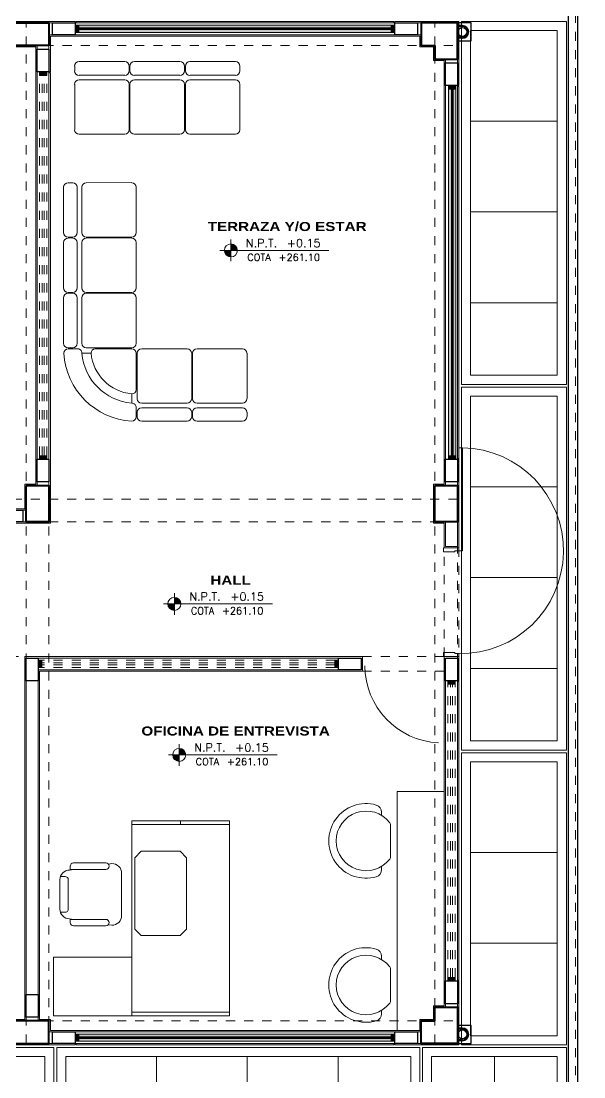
# Model space of a CAD drawing. Header units: metres. Extents: x 349703 to 349913, y 9282546 to 9282694.
# Drawn here: x 349738.87 to 349745.07, y 9282643.71 to 9282655.35 of the extents above; entities that cross this region are included whole.
import ezdxf
from ezdxf.enums import TextEntityAlignment as Align

# ---------------------------------------------------------------- set-up
doc = ezdxf.new("R2010")
doc.units = ezdxf.units.M
doc.header["$LTSCALE"] = 0.25
for name, pattern in [('01 nivel$0$HIDDEN2', [0.1875, 0.125, -0.0625]), ('B. SUM 2$0$HIDDEN', [0.375, 0.25, -0.125]), ('DASHED2', [0.762, 0.635, -0.127])]:
    doc.linetypes.add(name, pattern=pattern)
for name, color, linetype, lineweight in [('0_VANOS', 30, 'Continuous', 9), ('ARQ-FONDO', 253, 'CONTINUOUS', 9), ('CUNETAS-RED', 5, 'CONTINUOUS', 18)]:
    doc.layers.add(name, color=color, linetype=linetype, lineweight=lineweight)
doc.styles.add('MOYO2', font='arialbd.ttf', dxfattribs={"width": 1.2})
doc.styles.add('TM-DIM', font='romans.shx')

# ---------------------------------------------------------------- blocks, each defined once
blk = doc.blocks.new('COLUMNAS CENTRALES')
at = {"layer": 'ARQ-FONDO', "lineweight": 40}
for points in [[(-59533.969, 35130.333), (-59533.569, 35130.333), (-59533.569, 35130.083), (-59533.969, 35130.083)], [(-59529.319, 35130.083), (-59529.319, 35129.933), (-59529.069, 35129.933), (-59529.069, 35130.333), (-59529.469, 35130.333), (-59529.469, 35130.083)], [(-59533.819, 35125.233), (-59533.569, 35125.233), (-59533.569, 35124.833), (-59533.819, 35124.833)], [(-59529.319, 35125.233), (-59529.069, 35125.233), (-59529.069, 35124.833), (-59529.319, 35124.833)], [(-59529.319, 35119.333), (-59529.319, 35119.483), (-59529.069, 35119.483), (-59529.069, 35119.083), (-59529.469, 35119.083), (-59529.469, 35119.333)], [(-59533.969, 35119.083), (-59533.569, 35119.083), (-59533.569, 35119.333), (-59533.969, 35119.333)]]:
    blk.add_lwpolyline(points, close=True, dxfattribs=at)
blk = doc.blocks.new('MOBILIARIO ESTAR')
at = {"layer": 'ARQ-FONDO', "linetype": 'Continuous', "lineweight": 5}
for p, q in [((3923.476, 1582.712), (3922.977, 1582.712)), ((3924.086, 1582.712), (3923.585, 1582.712)), ((3922.926, 1582.661), (3922.926, 1582.612)), ((3923.527, 1582.612), (3923.527, 1582.661)), ((3923.536, 1582.661), (3923.536, 1582.612)), ((3924.135, 1582.612), (3924.135, 1582.661)), ((3924.146, 1582.562), (3924.146, 1582.661)), ((3922.926, 1582.462), (3922.926, 1581.961)), ((3922.977, 1582.562), (3923.476, 1582.562)), ((3923.476, 1582.511), (3922.977, 1582.511)), ((3923.527, 1581.961), (3923.527, 1582.462)), ((3923.536, 1582.462), (3923.536, 1581.961)), ((3923.585, 1582.562), (3924.086, 1582.562)), ((3924.086, 1582.511), (3923.585, 1582.511)), ((3924.135, 1581.961), (3924.135, 1582.462)), ((3924.196, 1582.409), (3924.196, 1582.509)), ((3924.146, 1581.961), (3924.146, 1582.361)), ((3922.977, 1581.912), (3923.476, 1581.912)), ((3923.585, 1581.912), (3924.086, 1581.912)), ((3924.596, 1581.912), (3924.196, 1581.912)), ((3924.196, 1581.901), (3924.697, 1581.901)), ((3924.744, 1581.961), (3924.644, 1581.961)), ((3924.896, 1581.912), (3924.797, 1581.912)), ((3924.846, 1581.901), (3924.896, 1581.901)), ((3924.146, 1581.35), (3924.146, 1581.851)), ((3924.746, 1581.851), (3924.746, 1581.35)), ((3924.797, 1581.35), (3924.797, 1581.851)), ((3924.947, 1581.851), (3924.947, 1581.35)), ((3924.697, 1581.301), (3924.196, 1581.301)), ((3924.896, 1581.301), (3924.846, 1581.301)), ((3924.146, 1580.742), (3924.146, 1581.241)), ((3924.196, 1581.292), (3924.697, 1581.292)), ((3924.746, 1581.241), (3924.746, 1580.742)), ((3924.797, 1580.742), (3924.797, 1581.241)), ((3924.846, 1581.292), (3924.896, 1581.292)), ((3924.947, 1581.241), (3924.947, 1580.742)), ((3924.146, 1580.131), (3924.146, 1580.63)), ((3924.697, 1580.691), (3924.196, 1580.691)), ((3924.196, 1580.682), (3924.697, 1580.682)), ((3924.746, 1580.63), (3924.746, 1580.131)), ((3924.797, 1580.131), (3924.797, 1580.63)), ((3924.896, 1580.691), (3924.846, 1580.691)), ((3924.846, 1580.682), (3924.896, 1580.682)), ((3924.947, 1580.63), (3924.947, 1580.131)), ((3924.697, 1580.082), (3924.196, 1580.08)), ((3924.896, 1580.082), (3924.846, 1580.082)), ((3923.004, 1578.998), (3923.004, 1579.497)), ((3923.055, 1579.548), (3923.554, 1579.548)), ((3923.605, 1579.497), (3923.605, 1578.998)), ((3923.615, 1578.998), (3923.615, 1579.497)), ((3923.666, 1579.548), (3924.165, 1579.548)), ((3924.216, 1579.497), (3924.216, 1578.998)), ((3924.225, 1578.998), (3924.225, 1579.497)), ((3924.274, 1579.548), (3924.775, 1579.548)), ((3924.825, 1579.497), (3924.825, 1578.998)), ((3923.554, 1578.947), (3923.055, 1578.947)), ((3923.055, 1578.898), (3923.554, 1578.898)), ((3924.165, 1578.947), (3923.666, 1578.947)), ((3923.666, 1578.898), (3924.165, 1578.898)), ((3924.775, 1578.947), (3924.274, 1578.947)), ((3924.274, 1578.898), (3924.775, 1578.898)), ((3923.004, 1578.797), (3923.004, 1578.848)), ((3923.554, 1578.748), (3923.055, 1578.748)), ((3923.605, 1578.848), (3923.605, 1578.797)), ((3923.615, 1578.797), (3923.615, 1578.848)), ((3924.165, 1578.748), (3923.666, 1578.748)), ((3924.216, 1578.848), (3924.216, 1578.797)), ((3924.225, 1578.797), (3924.225, 1578.848)), ((3924.775, 1578.748), (3924.274, 1578.748)), ((3924.825, 1578.848), (3924.825, 1578.797))]:
    blk.add_line(p, q, dxfattribs=at)
for points in [[(3922.978, 1582.712), (3922.95, 1582.712), (3922.927, 1582.69), (3922.927, 1582.662)], [(3923.527, 1582.662), (3923.527, 1582.69), (3923.504, 1582.712), (3923.477, 1582.712)], [(3923.586, 1582.712), (3923.559, 1582.712), (3923.536, 1582.69), (3923.536, 1582.662)], [(3924.137, 1582.662), (3924.137, 1582.69), (3924.115, 1582.712), (3924.087, 1582.712)], [(3924.197, 1582.71), (3924.17, 1582.71), (3924.147, 1582.689), (3924.146, 1582.662)], [(3924.945, 1581.962), (3924.92, 1582.365), (3924.6, 1582.685), (3924.197, 1582.711)], [(3922.927, 1582.612), (3922.927, 1582.585), (3922.95, 1582.562), (3922.978, 1582.562)], [(3923.477, 1582.562), (3923.504, 1582.562), (3923.527, 1582.585), (3923.527, 1582.612)], [(3923.536, 1582.612), (3923.536, 1582.585), (3923.559, 1582.562), (3923.586, 1582.562)], [(3924.087, 1582.562), (3924.115, 1582.562), (3924.137, 1582.585), (3924.137, 1582.612)], [(3922.978, 1582.513), (3922.95, 1582.513), (3922.927, 1582.49), (3922.927, 1582.463)], [(3923.527, 1582.463), (3923.527, 1582.49), (3923.504, 1582.513), (3923.477, 1582.513)], [(3923.586, 1582.513), (3923.559, 1582.513), (3923.536, 1582.49), (3923.536, 1582.463)], [(3924.137, 1582.463), (3924.137, 1582.49), (3924.115, 1582.513), (3924.087, 1582.513)], [(3924.146, 1582.563), (3924.146, 1582.55), (3924.151, 1582.536), (3924.16, 1582.526)], [(3924.16, 1582.526), (3924.17, 1582.517), (3924.183, 1582.511), (3924.197, 1582.511)], [(3924.746, 1581.962), (3924.721, 1582.255), (3924.489, 1582.486), (3924.197, 1582.511)], [(3924.197, 1582.411), (3924.17, 1582.411), (3924.148, 1582.39), (3924.147, 1582.363)], [(3924.645, 1581.962), (3924.621, 1582.199), (3924.434, 1582.386), (3924.197, 1582.41)], [(3922.927, 1581.962), (3922.927, 1581.934), (3922.95, 1581.912), (3922.978, 1581.912)], [(3923.477, 1581.912), (3923.504, 1581.912), (3923.527, 1581.934), (3923.527, 1581.962)], [(3923.536, 1581.962), (3923.536, 1581.934), (3923.559, 1581.912), (3923.586, 1581.912)], [(3924.087, 1581.912), (3924.115, 1581.912), (3924.137, 1581.934), (3924.137, 1581.962)], [(3924.146, 1581.962), (3924.146, 1581.934), (3924.169, 1581.912), (3924.197, 1581.912)], [(3924.197, 1581.902), (3924.169, 1581.902), (3924.146, 1581.88), (3924.146, 1581.852)], [(3924.598, 1581.912), (3924.625, 1581.913), (3924.645, 1581.935), (3924.645, 1581.962)], [(3924.748, 1581.852), (3924.748, 1581.88), (3924.725, 1581.902), (3924.697, 1581.902)], [(3924.746, 1581.962), (3924.746, 1581.948), (3924.751, 1581.935), (3924.761, 1581.926)], [(3924.761, 1581.926), (3924.771, 1581.916), (3924.784, 1581.911), (3924.798, 1581.912)], [(3924.847, 1581.902), (3924.82, 1581.902), (3924.797, 1581.88), (3924.797, 1581.852)], [(3924.897, 1581.912), (3924.924, 1581.912), (3924.945, 1581.935), (3924.945, 1581.962)], [(3924.947, 1581.852), (3924.947, 1581.88), (3924.924, 1581.902), (3924.897, 1581.902)], [(3924.146, 1581.351), (3924.146, 1581.324), (3924.169, 1581.301), (3924.197, 1581.301)], [(3924.697, 1581.301), (3924.725, 1581.301), (3924.748, 1581.324), (3924.748, 1581.351)], [(3924.797, 1581.351), (3924.797, 1581.324), (3924.82, 1581.301), (3924.847, 1581.301)], [(3924.897, 1581.301), (3924.924, 1581.301), (3924.947, 1581.324), (3924.947, 1581.351)], [(3924.197, 1581.292), (3924.169, 1581.292), (3924.146, 1581.269), (3924.146, 1581.242)], [(3924.748, 1581.242), (3924.748, 1581.269), (3924.725, 1581.292), (3924.697, 1581.292)], [(3924.847, 1581.292), (3924.82, 1581.292), (3924.797, 1581.269), (3924.797, 1581.242)], [(3924.947, 1581.242), (3924.947, 1581.269), (3924.924, 1581.292), (3924.897, 1581.292)], [(3924.146, 1580.743), (3924.146, 1580.715), (3924.169, 1580.692), (3924.197, 1580.692)], [(3924.697, 1580.692), (3924.725, 1580.692), (3924.748, 1580.715), (3924.748, 1580.743)], [(3924.797, 1580.743), (3924.797, 1580.715), (3924.82, 1580.692), (3924.847, 1580.692)], [(3924.897, 1580.692), (3924.924, 1580.692), (3924.947, 1580.715), (3924.947, 1580.743)], [(3924.197, 1580.682), (3924.169, 1580.682), (3924.146, 1580.659), (3924.146, 1580.631)], [(3924.748, 1580.631), (3924.748, 1580.659), (3924.725, 1580.682), (3924.697, 1580.682)], [(3924.847, 1580.682), (3924.82, 1580.682), (3924.797, 1580.659), (3924.797, 1580.631)], [(3924.947, 1580.631), (3924.947, 1580.659), (3924.924, 1580.682), (3924.897, 1580.682)], [(3924.146, 1580.132), (3924.146, 1580.105), (3924.169, 1580.082), (3924.197, 1580.082)], [(3924.697, 1580.082), (3924.725, 1580.082), (3924.748, 1580.105), (3924.748, 1580.132)], [(3924.797, 1580.132), (3924.797, 1580.105), (3924.82, 1580.082), (3924.847, 1580.082)], [(3924.897, 1580.082), (3924.924, 1580.082), (3924.947, 1580.105), (3924.947, 1580.132)], [(3923.056, 1579.548), (3923.028, 1579.548), (3923.006, 1579.526), (3923.006, 1579.498)], [(3923.605, 1579.498), (3923.605, 1579.526), (3923.583, 1579.548), (3923.555, 1579.548)], [(3923.667, 1579.548), (3923.639, 1579.548), (3923.616, 1579.526), (3923.616, 1579.498)], [(3924.216, 1579.498), (3924.216, 1579.526), (3924.193, 1579.548), (3924.166, 1579.548)], [(3924.275, 1579.548), (3924.248, 1579.548), (3924.225, 1579.526), (3924.225, 1579.498)], [(3924.826, 1579.498), (3924.826, 1579.526), (3924.804, 1579.548), (3924.776, 1579.548)], [(3923.006, 1578.999), (3923.006, 1578.971), (3923.028, 1578.949), (3923.056, 1578.949)], [(3923.555, 1578.949), (3923.583, 1578.949), (3923.605, 1578.971), (3923.605, 1578.999)], [(3923.616, 1578.999), (3923.616, 1578.971), (3923.639, 1578.949), (3923.667, 1578.949)], [(3924.166, 1578.949), (3924.193, 1578.949), (3924.216, 1578.971), (3924.216, 1578.999)], [(3924.225, 1578.999), (3924.225, 1578.971), (3924.248, 1578.949), (3924.275, 1578.949)], [(3924.776, 1578.949), (3924.804, 1578.949), (3924.826, 1578.971), (3924.826, 1578.999)], [(3923.056, 1578.9), (3923.028, 1578.9), (3923.006, 1578.877), (3923.006, 1578.849)], [(3923.605, 1578.849), (3923.605, 1578.877), (3923.583, 1578.9), (3923.555, 1578.9)], [(3923.667, 1578.9), (3923.639, 1578.9), (3923.616, 1578.877), (3923.616, 1578.849)], [(3924.216, 1578.849), (3924.216, 1578.877), (3924.193, 1578.9), (3924.166, 1578.9)], [(3924.275, 1578.9), (3924.248, 1578.9), (3924.225, 1578.877), (3924.225, 1578.849)], [(3924.826, 1578.849), (3924.826, 1578.877), (3924.804, 1578.9), (3924.776, 1578.9)], [(3923.006, 1578.798), (3923.006, 1578.77), (3923.028, 1578.748), (3923.056, 1578.748)], [(3923.555, 1578.748), (3923.583, 1578.748), (3923.605, 1578.77), (3923.605, 1578.798)], [(3923.616, 1578.798), (3923.616, 1578.77), (3923.639, 1578.748), (3923.667, 1578.748)], [(3924.166, 1578.748), (3924.193, 1578.748), (3924.216, 1578.77), (3924.216, 1578.798)], [(3924.225, 1578.798), (3924.225, 1578.77), (3924.248, 1578.748), (3924.275, 1578.748)], [(3924.776, 1578.748), (3924.804, 1578.748), (3924.826, 1578.77), (3924.826, 1578.798)]]:
    blk.add_open_spline(points, degree=3, dxfattribs=at)
blk = doc.blocks.new('A$C1906664A')
at = {"layer": 'ARQ-FONDO'}
for points in [[(1.13, 54.14), (58.88, 54.14), (58.88, 24.14), (1.13, 24.14), (1.13, 54.14), (1.13, 39.14), (0, 39.14), (0, 54.14)], [(0, 24.14), (1.13, 24.14), (1.13, 54.14), (0, 54.14)], [(60, 24.14), (58.88, 24.14), (58.88, 54.14), (60, 54.14)], [(9.38, 27), (9.38, 38.99), (11.38, 40.99), (33.36, 40.99), (35.36, 38.99), (35.36, 27), (33.36, 25), (11.38, 25)]]:
    blk.add_lwpolyline(points, close=True, dxfattribs=at)
blk.add_lwpolyline([(60, 24.14), (60, 0), (42.03, 0), (42.03, 24.14)], dxfattribs=at)
for points in [[(13.35, 16.9), (13.18, 17.99, -0.414214), (16.18, 20.99), (29.18, 20.99, -0.414214), (32.18, 17.99), (32.01, 16.9)], [(15, 6.16), (15.18, 4.99, 0.414214), (18.18, 1.99), (27.18, 1.99, 0.414214), (30.18, 4.99), (30.36, 6.16)], [(28.18, 2.16), (28.18, 3.57, 0.414214), (27.18, 4.57), (18.18, 4.57, 0.414214), (17.18, 3.57), (17.18, 2.16)]]:
    blk.add_lwpolyline(points, format="xyb", dxfattribs=at)
for points in [[(15, 5.14), (14, 5.14, -0.414214), (13, 6.14), (13, 16.14, -1), (15, 16.14)], [(32.36, 6.14), (32.36, 16.14, 1), (30.36, 16.14), (30.36, 5.14), (31.36, 5.14, 0.414214)]]:
    blk.add_lwpolyline(points, format="xyb", close=True, dxfattribs=at)
blk = doc.blocks.new('A$C50E76ADC')
at = {"layer": 'ARQ-FONDO', "linetype": 'Continuous'}
for p, q in [((68.2, 82.5), (98.2, 82.5)), ((565.5, 82.5), (595.5, 82.5)), ((190, 0), (473.7, 0))]:
    blk.add_line(p, q, dxfattribs=at)
for centre, radius, start, end in [((331.9, 225.9), 342.6, 344.15437, 195.84563), ((331.9, 225.9), 274.1, 307.51727, 232.48273), ((68.2, 151.1), 68.5, 195.84563, 270), ((595.5, 151.1), 68.5, 270, 344.15437), ((190, 41.1), 41.1, 232.48273, 270), ((473.7, 41.1), 41.1, 270, 307.51727)]:
    blk.add_arc(centre, radius, start, end, dxfattribs=at)
blk = doc.blocks.new('*U933')
blk.add_arc((0.022, 0.048), 0.853, 0.1579, 87.0814)
blk = doc.blocks.new('*U678')
at = {"linetype": 'Continuous', "lineweight": 0, "true_color": 0xbebebe}
for points in [[(3037.252, 1360.543), (3037.212, 1360.543), (3037.212, 1360.463), (3037.252, 1360.463)], [(3040.732, 1360.543), (3040.692, 1360.543), (3040.692, 1360.463), (3040.732, 1360.463)]]:
    blk.add_hatch(color=9, dxfattribs=at).paths.add_polyline_path(points)
at = {"true_color": 0xffffff}
h = blk.add_hatch(color=7, dxfattribs=at)
h.dxf.hatch_style = 1
h.paths.add_polyline_path([(3040.692, 1360.463), (3040.692, 1360.543), (3037.252, 1360.543), (3037.252, 1360.463)])
at = {"layer": '0_VANOS', "linetype": 'Continuous'}
for p, q in [((3037.252, 1360.513), (3040.692, 1360.513)), ((3037.252, 1360.503), (3040.692, 1360.503)), ((3037.252, 1360.493), (3040.692, 1360.493))]:
    blk.add_line(p, q, dxfattribs=at)
for points in [[(3037.212, 1360.543), (3037.212, 1360.463), (3037.252, 1360.463), (3037.252, 1360.543)], [(3037.252, 1360.543), (3040.692, 1360.543), (3040.692, 1360.463), (3037.252, 1360.463)], [(3040.692, 1360.543), (3040.692, 1360.463), (3040.732, 1360.463), (3040.732, 1360.543)]]:
    blk.add_lwpolyline(points, close=True, dxfattribs=at)
blk = doc.blocks.new('*U679')
at = {"linetype": 'Continuous', "lineweight": 0, "true_color": 0xbebebe}
for points in [[(3037.252, 1360.543), (3037.212, 1360.543), (3037.212, 1360.463), (3037.252, 1360.463)], [(3041.332, 1360.543), (3041.292, 1360.543), (3041.292, 1360.463), (3041.332, 1360.463)]]:
    blk.add_hatch(color=9, dxfattribs=at).paths.add_polyline_path(points)
at = {"true_color": 0xffffff}
h = blk.add_hatch(color=7, dxfattribs=at)
h.dxf.hatch_style = 1
h.paths.add_polyline_path([(3041.292, 1360.463), (3041.292, 1360.543), (3037.252, 1360.543), (3037.252, 1360.463)])
at = {"layer": '0_VANOS', "linetype": 'Continuous'}
for p, q in [((3037.252, 1360.513), (3041.292, 1360.513)), ((3037.252, 1360.503), (3041.292, 1360.503)), ((3037.252, 1360.493), (3041.292, 1360.493))]:
    blk.add_line(p, q, dxfattribs=at)
for points in [[(3037.212, 1360.543), (3037.212, 1360.463), (3037.252, 1360.463), (3037.252, 1360.543)], [(3037.252, 1360.543), (3041.292, 1360.543), (3041.292, 1360.463), (3037.252, 1360.463)], [(3041.292, 1360.543), (3041.292, 1360.463), (3041.332, 1360.463), (3041.332, 1360.543)]]:
    blk.add_lwpolyline(points, close=True, dxfattribs=at)
blk = doc.blocks.new('*U688')
at = {"linetype": 'Continuous', "true_color": 0xbebebe}
for points in [[(3032.131, 1351.189), (3032.131, 1351.269), (3032.171, 1351.269), (3032.171, 1351.189)], [(3036.361, 1351.189), (3036.361, 1351.269), (3036.401, 1351.269), (3036.401, 1351.189)]]:
    blk.add_hatch(color=9, dxfattribs=at).paths.add_polyline_path(points)
at = {"layer": '0_VANOS', "linetype": 'Continuous'}
for p, q in [((3032.131, 1351.269), (3032.171, 1351.269)), ((3032.131, 1351.269), (3032.131, 1351.189)), ((3032.171, 1351.269), (3032.171, 1351.189)), ((3036.361, 1351.189), (3036.361, 1351.269)), ((3036.361, 1351.269), (3036.401, 1351.269)), ((3036.401, 1351.269), (3036.401, 1351.189)), ((3032.171, 1351.189), (3032.131, 1351.189)), ((3036.401, 1351.189), (3036.361, 1351.189))]:
    blk.add_line(p, q, dxfattribs=at)
at = {"layer": '0_VANOS', "linetype": '01 nivel$0$HIDDEN2', "ltscale": 0.5}
for p, q in [((3032.171, 1351.269), (3036.361, 1351.269)), ((3032.171, 1351.239), (3036.361, 1351.239)), ((3032.171, 1351.219), (3036.361, 1351.219)), ((3032.171, 1351.189), (3036.361, 1351.189))]:
    blk.add_line(p, q, dxfattribs=at)
at = {"layer": '0_VANOS', "linetype": '01 nivel$0$HIDDEN2'}
blk.add_line((3036.361, 1351.269), (3036.401, 1351.269), dxfattribs=at)
blk = doc.blocks.new('*U689')
at = {"linetype": 'Continuous', "true_color": 0xbebebe}
for points in [[(3032.131, 1351.189), (3032.131, 1351.269), (3032.171, 1351.269), (3032.171, 1351.189)], [(3035.401, 1351.189), (3035.401, 1351.269), (3035.441, 1351.269), (3035.441, 1351.189)]]:
    blk.add_hatch(color=9, dxfattribs=at).paths.add_polyline_path(points)
at = {"layer": '0_VANOS', "linetype": 'Continuous'}
for p, q in [((3032.131, 1351.269), (3032.171, 1351.269)), ((3032.131, 1351.269), (3032.131, 1351.189)), ((3032.171, 1351.269), (3032.171, 1351.189)), ((3035.401, 1351.189), (3035.401, 1351.269)), ((3035.401, 1351.269), (3035.441, 1351.269)), ((3035.441, 1351.269), (3035.441, 1351.189)), ((3032.171, 1351.189), (3032.131, 1351.189)), ((3035.441, 1351.189), (3035.401, 1351.189))]:
    blk.add_line(p, q, dxfattribs=at)
at = {"layer": '0_VANOS', "linetype": '01 nivel$0$HIDDEN2', "ltscale": 0.5}
for p, q in [((3032.171, 1351.269), (3035.401, 1351.269)), ((3032.171, 1351.239), (3035.401, 1351.239)), ((3032.171, 1351.219), (3035.401, 1351.219)), ((3032.171, 1351.189), (3035.401, 1351.189))]:
    blk.add_line(p, q, dxfattribs=at)
at = {"layer": '0_VANOS', "linetype": '01 nivel$0$HIDDEN2'}
blk.add_line((3035.401, 1351.269), (3035.441, 1351.269), dxfattribs=at)
blk = doc.blocks.new('*U690')
at = {"linetype": 'Continuous', "true_color": 0xbebebe}
for points in [[(3032.131, 1351.189), (3032.131, 1351.269), (3032.171, 1351.269), (3032.171, 1351.189)], [(3035.401, 1351.189), (3035.401, 1351.269), (3035.441, 1351.269), (3035.441, 1351.189)]]:
    blk.add_hatch(color=9, dxfattribs=at).paths.add_polyline_path(points)
at = {"layer": '0_VANOS', "linetype": 'Continuous'}
for p, q in [((3032.131, 1351.269), (3032.171, 1351.269)), ((3032.131, 1351.269), (3032.131, 1351.189)), ((3032.171, 1351.269), (3032.171, 1351.189)), ((3035.401, 1351.189), (3035.401, 1351.269)), ((3035.401, 1351.269), (3035.441, 1351.269)), ((3035.441, 1351.269), (3035.441, 1351.189)), ((3032.171, 1351.189), (3032.131, 1351.189)), ((3035.441, 1351.189), (3035.401, 1351.189))]:
    blk.add_line(p, q, dxfattribs=at)
at = {"layer": '0_VANOS', "linetype": '01 nivel$0$HIDDEN2', "ltscale": 0.5}
for p, q in [((3032.171, 1351.269), (3035.401, 1351.269)), ((3032.171, 1351.239), (3035.401, 1351.239)), ((3032.171, 1351.219), (3035.401, 1351.219)), ((3032.171, 1351.189), (3035.401, 1351.189))]:
    blk.add_line(p, q, dxfattribs=at)
at = {"layer": '0_VANOS', "linetype": '01 nivel$0$HIDDEN2'}
blk.add_line((3035.401, 1351.269), (3035.441, 1351.269), dxfattribs=at)
blk = doc.blocks.new('PUERTA 01')
at = {"layer": 'ARQ-FONDO', "ltscale": 0.025}
for p, q in [((139.207, 49.005), (139.054, 49.005)), ((139.094, 48.975), (139.054, 48.975)), ((139.207, 48.965), (139.094, 48.965)), ((139.207, 48.965), (139.207, 49.005)), ((139.094, 47.935), (139.016, 47.935)), ((139.016, 47.935), (139.016, 46.895)), ((139.054, 47.935), (139.054, 46.895)), ((139.207, 47.945), (139.094, 47.945)), ((139.094, 47.945), (139.094, 47.935)), ((139.207, 47.905), (139.207, 47.945)), ((139.054, 46.895), (139.016, 46.895))]:
    blk.add_line(p, q, dxfattribs=at)
at = {"layer": 'ARQ-FONDO'}
for p, q in [((139.054, 49.005), (139.054, 48.975)), ((139.094, 48.975), (139.094, 48.965)), ((139.207, 47.905), (139.054, 47.905))]:
    blk.add_line(p, q, dxfattribs=at)
blk.add_arc((139.037, 47.935), 1.04, 89.042, 268.8649, dxfattribs=at)
blk = doc.blocks.new('MODULO 5 A 11 NUEVO')
at = {"layer": 'ARQ-FONDO'}
for points in [[(350765.797, 9282631.715), (350766.237, 9282631.715)], [(350766.237, 9282631.715), (350766.512, 9282631.715), (350766.512, 9282631.57)], [(350766.522, 9282631.7), (350766.522, 9282631.715), (350770.022, 9282631.715), (350770.022, 9282631.7)], [(350770.032, 9282631.57), (350770.032, 9282631.715), (350770.297, 9282631.715)], [(350770.297, 9282631.715), (350770.737, 9282631.715), (350770.737, 9282631.275)], [(350766.077, 9282631.15), (350766.077, 9282631.435), (350765.807, 9282631.435), (350765.807, 9282631.555), (350765.532, 9282631.555)], [(350766.522, 9282631.555), (350766.237, 9282631.555), (350766.237, 9282631.435)], [(350770.032, 9282631.555), (350766.522, 9282631.555)], [(350770.577, 9282631), (350770.577, 9282631.285), (350770.457, 9282631.285), (350770.457, 9282631.435), (350770.307, 9282631.435), (350770.307, 9282631.555), (350770.032, 9282631.555)], [(350766.237, 9282631.435), (350766.237, 9282631.16), (350766.092, 9282631.16)], [(350770.737, 9282631.275), (350770.737, 9282631.01), (350770.592, 9282631.01)], [(350766.077, 9282626.905), (350766.077, 9282631.15)], [(350766.222, 9282631.15), (350766.237, 9282631.15), (350766.237, 9282626.905)], [(350770.577, 9282626.89), (350770.577, 9282631)], [(350770.722, 9282631), (350770.737, 9282631), (350770.737, 9282626.9), (350770.722, 9282626.9)], [(350765.947, 9282626.185), (350765.682, 9282626.185), (350765.682, 9282626.345), (350765.957, 9282626.345), (350765.957, 9282626.615), (350766.077, 9282626.615), (350766.077, 9282626.905)], [(350766.237, 9282626.905), (350766.237, 9282626.615)], [(350770.577, 9282626.185), (350770.457, 9282626.185), (350770.457, 9282626.615), (350770.577, 9282626.615), (350770.577, 9282626.89)], [(350770.592, 9282626.89), (350770.737, 9282626.89), (350770.737, 9282626.615)], [(350766.237, 9282626.615), (350766.237, 9282626.185), (350765.947, 9282626.185)], [(350770.737, 9282626.615), (350770.737, 9282626.2)], [(350770.577, 9282626.2), (350770.722, 9282626.2)], [(350770.737, 9282626.2), (350770.737, 9282626.2), (350770.737, 9282625.915), (350770.577, 9282625.915), (350770.577, 9282626.185)], [(350765.957, 9282624.45), (350765.957, 9282624.45), (350765.957, 9282624.715), (350766.117, 9282624.715)], [(350766.117, 9282624.715), (350769.412, 9282624.715)], [(350769.412, 9282624.715), (350769.677, 9282624.715), (350769.677, 9282624.555), (350769.412, 9282624.555)], [(350769.412, 9282624.7), (350769.412, 9282624.57)], [(350770.577, 9282624.44), (350770.577, 9282624.715), (350770.737, 9282624.715), (350770.737, 9282624.45), (350770.592, 9282624.45)], [(350769.412, 9282624.555), (350766.117, 9282624.555), (350766.117, 9282624.45)], [(350765.522, 9282620.595), (350765.807, 9282620.595), (350765.807, 9282620.715), (350765.957, 9282620.715), (350765.957, 9282624.45)], [(350765.972, 9282624.45), (350766.102, 9282624.45)], [(350766.117, 9282624.45), (350766.117, 9282620.99)], [(350770.577, 9282621.14), (350770.577, 9282624.44)], [(350770.722, 9282624.44), (350770.737, 9282624.44), (350770.737, 9282621.15), (350770.722, 9282621.15)], [(350770.577, 9282623.227), (350770.057, 9282623.227), (350770.057, 9282620.595)], [(350770.022, 9282620.595), (350770.307, 9282620.595), (350770.307, 9282620.715), (350770.457, 9282620.715), (350770.457, 9282620.865), (350770.577, 9282620.865), (350770.577, 9282621.14)], [(350770.592, 9282621.14), (350770.737, 9282621.14), (350770.737, 9282620.865)], [(350766.102, 9282620.99), (350765.972, 9282620.99)], [(350766.117, 9282620.99), (350766.117, 9282620.99), (350766.117, 9282620.715), (350766.237, 9282620.715), (350766.237, 9282620.595), (350766.512, 9282620.595)], [(350770.737, 9282620.865), (350770.737, 9282620.435), (350770.307, 9282620.435)], [(350766.512, 9282620.595), (350770.022, 9282620.595)], [(350766.512, 9282620.58), (350766.512, 9282620.435), (350765.797, 9282620.435)], [(350770.307, 9282620.435), (350770.032, 9282620.435), (350770.032, 9282620.58)], [(350770.022, 9282620.45), (350770.022, 9282620.435), (350766.522, 9282620.435), (350766.522, 9282620.45)]]:
    blk.add_lwpolyline(points, dxfattribs=at)
for points in [[(350766.262, 9282631.7), (350766.222, 9282631.7), (350766.222, 9282631.57), (350766.262, 9282631.57)], [(350766.512, 9282631.7), (350770.032, 9282631.7), (350770.032, 9282631.57), (350766.512, 9282631.57)], [(350770.322, 9282631.7), (350770.282, 9282631.7), (350770.282, 9282631.57), (350770.322, 9282631.57)], [(350766.222, 9282631.41), (350766.222, 9282631.45), (350766.092, 9282631.45), (350766.092, 9282631.41)], [(350770.722, 9282631.26), (350770.722, 9282631.3), (350770.592, 9282631.3), (350770.592, 9282631.26)], [(350766.092, 9282631.16), (350766.222, 9282631.16), (350766.222, 9282626.89), (350766.092, 9282626.89)], [(350770.592, 9282631.01), (350770.722, 9282631.01), (350770.722, 9282626.89), (350770.592, 9282626.89)], [(350766.222, 9282626.6), (350766.222, 9282626.64), (350766.092, 9282626.64), (350766.092, 9282626.6)], [(350770.722, 9282626.6), (350770.722, 9282626.64), (350770.592, 9282626.64), (350770.592, 9282626.6)], [(350765.972, 9282626.33), (350765.932, 9282626.33), (350765.932, 9282626.2), (350765.972, 9282626.2)], [(350770.592, 9282626.2), (350770.722, 9282626.2), (350770.722, 9282625.93), (350770.592, 9282625.93)], [(350766.102, 9282624.7), (350769.412, 9282624.7), (350769.412, 9282624.57), (350766.102, 9282624.57)], [(350765.972, 9282624.45), (350766.102, 9282624.45), (350766.102, 9282620.99), (350765.972, 9282620.99)], [(350770.592, 9282624.45), (350770.722, 9282624.45), (350770.722, 9282621.14), (350770.592, 9282621.14)], [(350770.722, 9282620.85), (350770.722, 9282620.89), (350770.592, 9282620.89), (350770.592, 9282620.85)], [(350766.102, 9282620.7), (350766.102, 9282620.74), (350765.972, 9282620.74), (350765.972, 9282620.7)], [(350766.262, 9282620.58), (350766.222, 9282620.58), (350766.222, 9282620.45), (350766.262, 9282620.45)], [(350766.512, 9282620.58), (350770.032, 9282620.58), (350770.032, 9282620.45), (350766.512, 9282620.45)], [(350770.322, 9282620.58), (350770.282, 9282620.58), (350770.282, 9282620.45), (350770.322, 9282620.45)]]:
    blk.add_lwpolyline(points, close=True, dxfattribs=at)
at = {"layer": 'ARQ-FONDO', "lineweight": 30, "flags": 128}
for points in [[(350766.262, 9282631.57), (350766.262, 9282631.7), (350766.512, 9282631.7), (350766.512, 9282631.57), (350766.262, 9282631.57)], [(350770.032, 9282631.57), (350770.032, 9282631.7), (350770.282, 9282631.7), (350770.282, 9282631.57), (350770.032, 9282631.57)], [(350766.092, 9282631.41), (350766.222, 9282631.41), (350766.222, 9282631.16), (350766.092, 9282631.16), (350766.092, 9282631.41)], [(350770.592, 9282631.26), (350770.722, 9282631.26), (350770.722, 9282631.01), (350770.592, 9282631.01), (350770.592, 9282631.26)], [(350766.092, 9282626.89), (350766.222, 9282626.89), (350766.222, 9282626.64), (350766.092, 9282626.64), (350766.092, 9282626.89)], [(350770.592, 9282626.89), (350770.722, 9282626.89), (350770.722, 9282626.64), (350770.592, 9282626.64), (350770.592, 9282626.89)], [(350765.682, 9282626.2), (350765.682, 9282626.33), (350765.932, 9282626.33), (350765.932, 9282626.2), (350765.682, 9282626.2)], [(350765.972, 9282624.7), (350766.102, 9282624.7), (350766.102, 9282624.45), (350765.972, 9282624.45), (350765.972, 9282624.7)], [(350769.662, 9282624.7), (350769.662, 9282624.57), (350769.412, 9282624.57), (350769.412, 9282624.7), (350769.662, 9282624.7)], [(350770.592, 9282624.7), (350770.722, 9282624.7), (350770.722, 9282624.45), (350770.592, 9282624.45), (350770.592, 9282624.7)], [(350770.592, 9282621.14), (350770.722, 9282621.14), (350770.722, 9282620.89), (350770.592, 9282620.89), (350770.592, 9282621.14)], [(350765.972, 9282620.99), (350766.102, 9282620.99), (350766.102, 9282620.74), (350765.972, 9282620.74), (350765.972, 9282620.99)], [(350766.262, 9282620.45), (350766.262, 9282620.58), (350766.512, 9282620.58), (350766.512, 9282620.45), (350766.262, 9282620.45)], [(350770.032, 9282620.45), (350770.032, 9282620.58), (350770.282, 9282620.58), (350770.282, 9282620.45), (350770.032, 9282620.45)]]:
    blk.add_lwpolyline(points, dxfattribs=at)
at = {"layer": 'ARQ-FONDO', "linetype": 'DASHED2', "ltscale": 0.3}
for points in [[(350770.577, 9282625.915), (350770.737, 9282625.915), (350770.737, 9282624.715), (350770.577, 9282624.715)], [(350770.577, 9282624.715), (350769.677, 9282624.715), (350769.677, 9282624.555), (350770.577, 9282624.555)]]:
    blk.add_lwpolyline(points, close=True, dxfattribs=at)
blk.add_lwpolyline([(350763.987, 9282624.715), (350765.957, 9282624.715)], dxfattribs=at)
at = {"layer": 'ARQ-FONDO'}
blk.add_blockref('COLUMNAS CENTRALES', (410299.791, 9247501.368), dxfattribs=at)
at = {"layer": 'ARQ-FONDO', "lineweight": 0}
for name, p, rotation in [('*U678', (353807.242, 9283992.143), 180.000079299102), ('*U679', (352131.172, 9279589.68), 90.000079299102), ('*U678', (353807.242, 9283981.023), 180.000079299102)]:
    blk.add_blockref(name, p, dxfattribs=dict(at, rotation=rotation))
at = {"layer": 'ARQ-FONDO', "rotation": 180}
for name, p in [('MOBILIARIO ESTAR', (354691.33, 9284210.021)), ('*U933', (350770.577, 9282624.665))]:
    blk.add_blockref(name, p, dxfattribs=at)
at = {"layer": 'ARQ-FONDO', "xscale": -1, "rotation": 270}
for name, p in [('*U688', (349414.928, 9279594.759)), ('*U689', (349419.428, 9279589.009))]:
    blk.add_blockref(name, p, dxfattribs=at)
at = {"layer": 'ARQ-FONDO'}
for name, p, xscale, yscale, zscale, rotation in [('PUERTA 01', (350922.428, 9282678.174), 1.090878154788788, 1.090878154788788, 1.090878154788788, 180), ('A$C1906664A', (350766.271, 9282622.906), 0.0358033131428238, 0.0358033131428238, 0.0358033131428238, 270)]:
    blk.add_blockref(name, p, dxfattribs=dict(at, xscale=xscale, yscale=yscale, zscale=zscale, rotation=rotation))
at = {"layer": 'ARQ-FONDO', "xscale": -1}
blk.add_blockref('*U690', (353801.543, 9281273.406), dxfattribs=at)
at = {"layer": 'ARQ-FONDO', "linetype": 'Continuous', "xscale": 0.0012000000000116, "yscale": 0.0012000000000116, "zscale": 0.0012000000000116, "rotation": 90.00000000000003}
for p in [(350769.986, 9282622.286), (350769.986, 9282620.698)]:
    blk.add_blockref('A$C50E76ADC', p, dxfattribs=at)
blk = doc.blocks.new('VERDAD88')
at = {"layer": 'ARQ-FONDO'}
for points in [[(350770.608, 9282652.351), (350769.453, 9282652.351), (350769.453, 9282648.351), (350770.608, 9282648.351), (350770.608, 9282652.351)], [(350770.608, 9282648.321), (350769.453, 9282648.321), (350769.453, 9282644.321), (350770.608, 9282644.321), (350770.608, 9282648.321)], [(350770.608, 9282644.291), (350769.453, 9282644.291), (350769.453, 9282641.071), (350770.608, 9282641.071), (350770.608, 9282644.291)], [(350760.963, 9282641.041), (350764.963, 9282641.041), (350764.963, 9282639.886), (350760.963, 9282639.886), (350760.963, 9282641.041)], [(350764.993, 9282641.041), (350768.993, 9282641.041), (350768.993, 9282639.886), (350764.993, 9282639.886), (350764.993, 9282641.041)], [(350769.023, 9282641.041), (350770.608, 9282641.041), (350770.608, 9282639.886), (350769.023, 9282639.886), (350769.023, 9282641.041)]]:
    blk.add_lwpolyline(points, dxfattribs=at)
at = {"layer": 'ARQ-FONDO', "flags": 128}
for points in [[(350770.508, 9282652.251), (350769.553, 9282652.251), (350769.553, 9282648.451), (350770.508, 9282648.451)], [(350770.508, 9282648.221), (350769.553, 9282648.221), (350769.553, 9282644.421), (350770.508, 9282644.421)], [(350770.508, 9282644.191), (350769.553, 9282644.191), (350769.553, 9282641.171), (350770.508, 9282641.171)], [(350761.063, 9282640.941), (350764.863, 9282640.941), (350764.863, 9282639.986), (350761.063, 9282639.986)], [(350765.093, 9282640.941), (350768.893, 9282640.941), (350768.893, 9282639.986), (350765.093, 9282639.986)], [(350769.123, 9282640.941), (350770.508, 9282640.941), (350770.508, 9282639.986), (350769.123, 9282639.986)]]:
    blk.add_lwpolyline(points, close=True, dxfattribs=at)
for points in [[(350770.508, 9282651.251), (350769.553, 9282651.251)], [(350770.508, 9282650.251), (350769.553, 9282650.251)], [(350770.508, 9282649.251), (350769.553, 9282649.251)], [(350770.508, 9282647.221), (350769.553, 9282647.221)], [(350770.508, 9282646.221), (350769.553, 9282646.221)], [(350770.508, 9282645.221), (350769.553, 9282645.221)], [(350770.508, 9282643.191), (350769.553, 9282643.191)], [(350770.508, 9282642.191), (350769.553, 9282642.191)], [(350766.093, 9282639.986), (350766.093, 9282640.941)], [(350767.093, 9282639.986), (350767.093, 9282640.941)], [(350768.093, 9282639.986), (350768.093, 9282640.941)], [(350769.815, 9282640.941), (350769.815, 9282639.986)]]:
    blk.add_lwpolyline(points, dxfattribs=at)
blk = doc.blocks.new('VIGAS')
at = {"layer": 'ARQ-FONDO', "linetype": 'B. SUM 2$0$HIDDEN', "flags": 128}
for points in [[(350745.195, 9282650.615), (350769.745, 9282650.615)], [(350764.995, 9282639.365), (350764.995, 9282650.615)], [(350765.245, 9282639.365), (350765.245, 9282650.615)], [(350769.495, 9282639.365), (350769.495, 9282650.615)], [(350769.745, 9282639.365), (350769.745, 9282650.615)], [(350745.195, 9282650.365), (350769.745, 9282650.365)], [(350745.445, 9282645.365), (350769.745, 9282645.365)], [(350745.445, 9282645.115), (350769.745, 9282645.115)], [(350745.195, 9282639.615), (350769.745, 9282639.615)], [(350745.195, 9282639.365), (350769.745, 9282639.365)]]:
    blk.add_lwpolyline(points, dxfattribs=at)
blk = doc.blocks.new('*U591')
h = blk.add_hatch(color=251)
h.paths.add_polyline_path([(0.75, -0.1724), (0.75, -0.2324), (0.81, -0.2324, 0.414214)])
h.paths.add_polyline_path([(0.75, -0.2324), (0.69, -0.2324, 0.414214), (0.75, -0.2924)])
at = {"color": 2}
for p, q in [((0.75, -0.1324), (0.75, -0.3324)), ((0.65, -0.2324), (1.65, -0.2324))]:
    blk.add_line(p, q, dxfattribs=at)
blk.add_circle((0.75, -0.2324), 0.06, dxfattribs=at)
at = {"color": 2, "style": 'TM-DIM'}
blk.add_text('COTA', height=0.065, rotation=360, dxfattribs=at).set_placement((1.0088, -0.3282), align=Align.CENTER)
for tag, p, height in [('NIV_P', (0.8881, -0.2024), 0.075), ('VALOR_P', (1.2641, -0.2024), 0.075), ('COTA_P', (1.1884, -0.3282), 0.065)]:
    blk.add_attdef(tag, p, '', height=height, rotation=360, dxfattribs=at)
blk = doc.blocks.new('NOMBRES 6 A 11 AÑOS')
at = {"layer": 'ARQ-FONDO', "xscale": 1.199999999999999, "yscale": 1.199999999999999, "zscale": 1.199999999999999}
for p in [(350166.571, 9282518.651, 0), (350165.948, 9282514.755), (350166.002, 9282513.091)]:
    blk.add_blockref('*U591', p, dxfattribs=at).add_auto_attribs({'NIV_P': 'N.P.T.', 'COTA_P': '+261.10', 'VALOR_P': '+0.15'})
at = {"layer": 'ARQ-FONDO', "lineweight": -2, "char_height": 0.1, "width": 2.66669, "attachment_point": 8, "style": 'MOYO2'}
for s, insert in [('TERRAZA Y/O ESTAR', (350168.091, 9282518.583, 0)), ('HALL', (350167.468, 9282514.687)), ('OFICINA DE ENTREVISTA', (350167.523, 9282513.024))]:
    blk.add_mtext(s, dxfattribs=dict(at, insert=insert))
blk = doc.blocks.new('hdgyt')
at = {"layer": 'ARQ-FONDO'}
for p, q in [((-37274.723, -199270.573), (-37274.748, -199270.573)), ((-37274.713, -199270.583), (-37274.748, -199270.583)), ((-37274.723, -199270.527), (-37274.723, -199270.573)), ((-37274.713, -199270.527), (-37274.713, -199270.583)), ((-37274.593, -199270.527), (-37274.593, -199270.583)), ((-37274.593, -199270.583), (-37274.558, -199270.583)), ((-37274.583, -199270.527), (-37274.583, -199270.573)), ((-37274.583, -199270.573), (-37274.558, -199270.573))]:
    blk.add_line(p, q, dxfattribs=at)
at = {"layer": 'ARQ-FONDO', "lineweight": 5}
blk.add_lwpolyline([(-37274.553, -199270.433), (-37274.753, -199270.433), (-37274.753, -199270.583), (-37274.553, -199270.583)], close=True, dxfattribs=at)
at = {"layer": 'ARQ-FONDO'}
blk.add_circle((-37274.653, -199270.527), 0.05, dxfattribs=at)
for centre, radius, start, end in [((-37274.653, -199270.527), 0.07, 0, 180), ((-37274.653, -199270.527), 0.06, 0, 180), ((-37274.748, -199270.578), 0.005, 90, 270), ((-37274.558, -199270.578), 0.005, 270, 90)]:
    blk.add_arc(centre, radius, start, end, dxfattribs=at)
blk = doc.blocks.new('montante')
at = {"layer": 'ARQ-FONDO', "lineweight": 30}
for p, q in [((0, 0.07), (0.045, 0.07)), ((0, 0.06), (0.055, 0.06)), ((0.045, 0.07), (0.045, 0.095)), ((0, -0.06), (0.055, -0.06)), ((0, -0.07), (0.045, -0.07)), ((0.045, -0.07), (0.045, -0.095))]:
    blk.add_line(p, q, dxfattribs=at)
blk.add_lwpolyline([(-0.095, 0.1), (-0.095, -0.1), (0.055, -0.1), (0.055, 0.1)], close=True, dxfattribs=at)
blk.add_circle((0, 0), 0.05, dxfattribs=at)
for centre, radius, start, end in [((0, 0), 0.07, 90, 270), ((0, 0), 0.06, 90, 270), ((0.05, 0.095), 0.005, 0, 180), ((0.05, -0.095), 0.005, 180, 0)]:
    blk.add_arc(centre, radius, start, end, dxfattribs=at)
blk = doc.blocks.new('drenaje')
at = {"layer": 'CUNETAS-RED', "lineweight": 30}
for p, q in [((26.75, -56.649), (26.75, -18.982)), ((26.85, -56.89), (26.85, -18.982))]:
    blk.add_line(p, q, dxfattribs=at)
at = {"layer": 'CUNETAS-RED', "lineweight": 30, "flags": 128}
blk.add_lwpolyline([(26.85, -18.982), (27.25, -18.982), (27.25, -77.048), (26.85, -77.048), (26.85, -18.982)], dxfattribs=at)
at = {"layer": 'CUNETAS-RED', "lineweight": 30, "rotation": 180}
for p in [(25.58, -20.31), (25.58, -31.36)]:
    blk.add_blockref('montante', p, dxfattribs=at)

msp = doc.modelspace()

# ---------------------------------------------------------------- linework, layer by layer
at = {"layer": 'ARQ-FONDO', "linetype": 'B. SUM 2$0$HIDDEN'}
msp.add_lwpolyline([(349717.83, 9282656.628), (349744.98, 9282656.628), (349744.98, 9282642.778), (349717.83, 9282642.778)], close=True, dxfattribs=at)

# ---------------------------------------------------------------- block references
at = {"layer": 'ARQ-FONDO'}
for name, p in [('VERDAD88', (-1025.727, 2.992)), ('MODULO 5 A 11 NUEVO', (-1027.041, 23.627)), ('VIGAS', (-1026.064, 4.713)), ('NOMBRES 6 A 11 AÑOS', (-426.286, 134.447))]:
    msp.add_blockref(name, p, dxfattribs=at)
at = {"layer": 'ARQ-FONDO', "xscale": -1, "rotation": 269.9996984645941}
msp.add_blockref('hdgyt', (549014.459, 9319917.782), dxfattribs=at)
at = {"layer": 'CUNETAS-RED', "lineweight": 30}
msp.add_blockref('drenaje', (349718.156, 9282675.538), dxfattribs=at)

doc.saveas('drawing.dxf')
